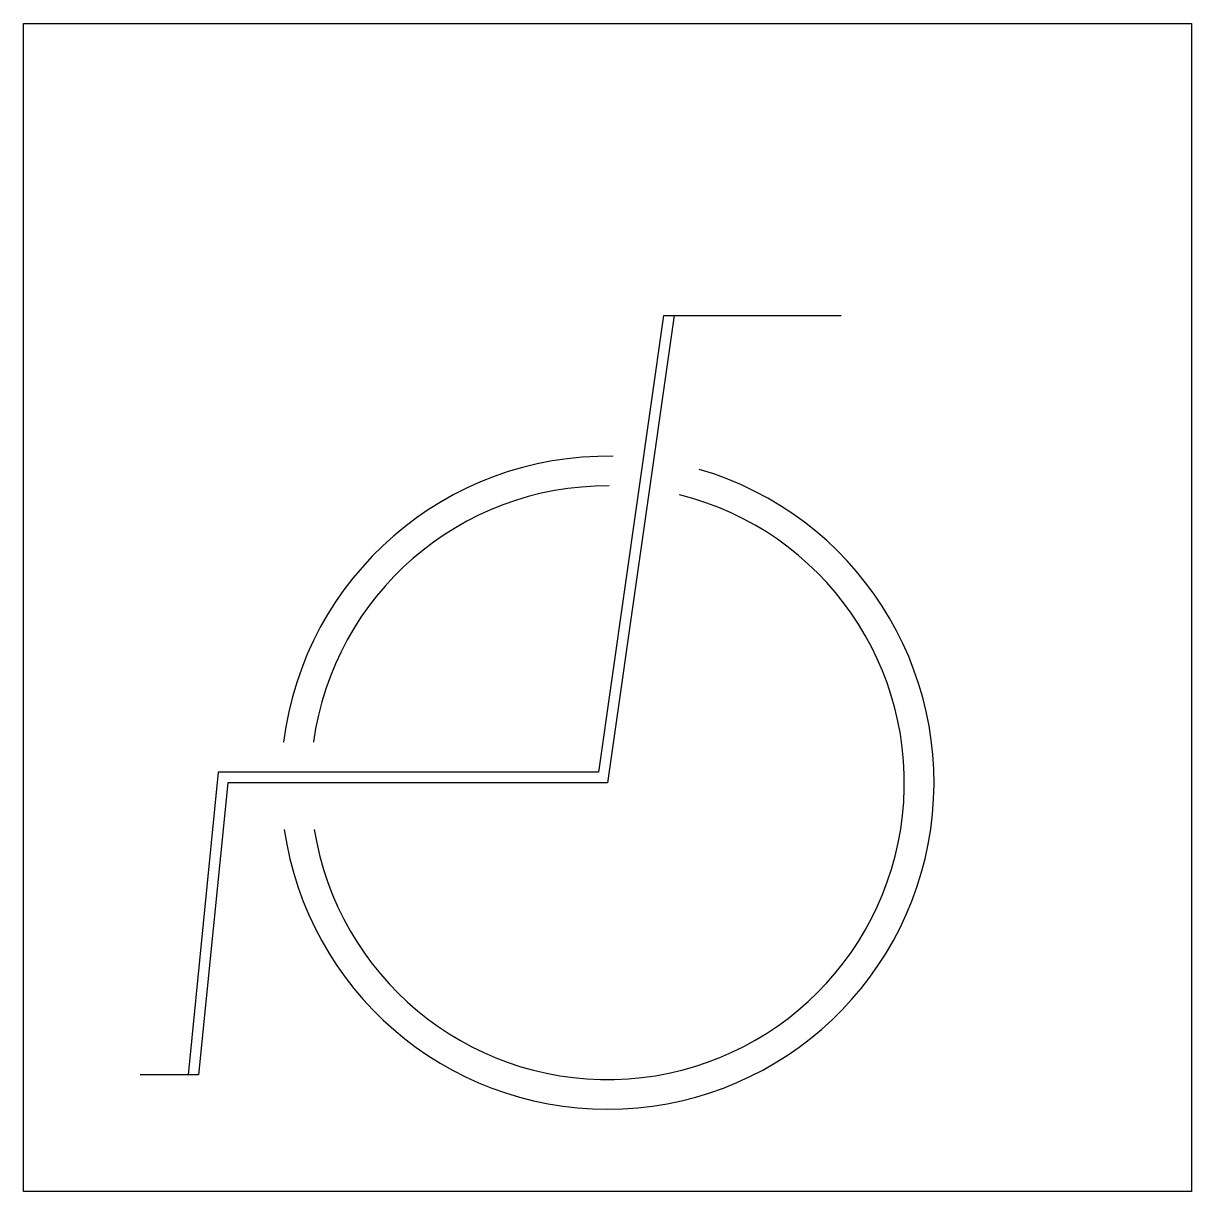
# Model space of a CAD drawing. Extents: x 0 to 40, y 0 to 40.
import ezdxf

# ---------------------------------------------------------------- set-up
doc = ezdxf.new("R2010")
doc.units = 0
doc.header["$MEASUREMENT"] = 0
doc.layers.get('0').update_dxf_attribs({"linetype": 'CONTINUOUS'})

msp = doc.modelspace()

# ---------------------------------------------------------------- linework, layer by layer
at = {"color": 0, "linetype": 'ByBlock'}
for p, q in [((21.923, 30), (19.688, 14.359)), ((22.286, 30), (20, 14)), ((21.923, 30), (28, 30)), ((6.675, 14.359), (5.639, 4)), ((7, 14), (6, 4)), ((19.688, 14.359), (6.675, 14.359)), ((20, 14), (7, 14)), ((6, 4), (4, 4))]:
    msp.add_line(p, q, dxfattribs=at)
msp.add_lwpolyline([(0, 0), (0, 40), (40, 40), (40, 0)], close=True, dxfattribs=at)
for radius, start, end in [(11.18, 88.9822, 172.8877), (11.18, 188.2036, 73.6663), (10.164, 89.6977, 172.1722), (10.164, 189.0305, 75.9577)]:
    msp.add_arc((20, 14), radius, start, end, dxfattribs=at)

doc.saveas('drawing.dxf')
